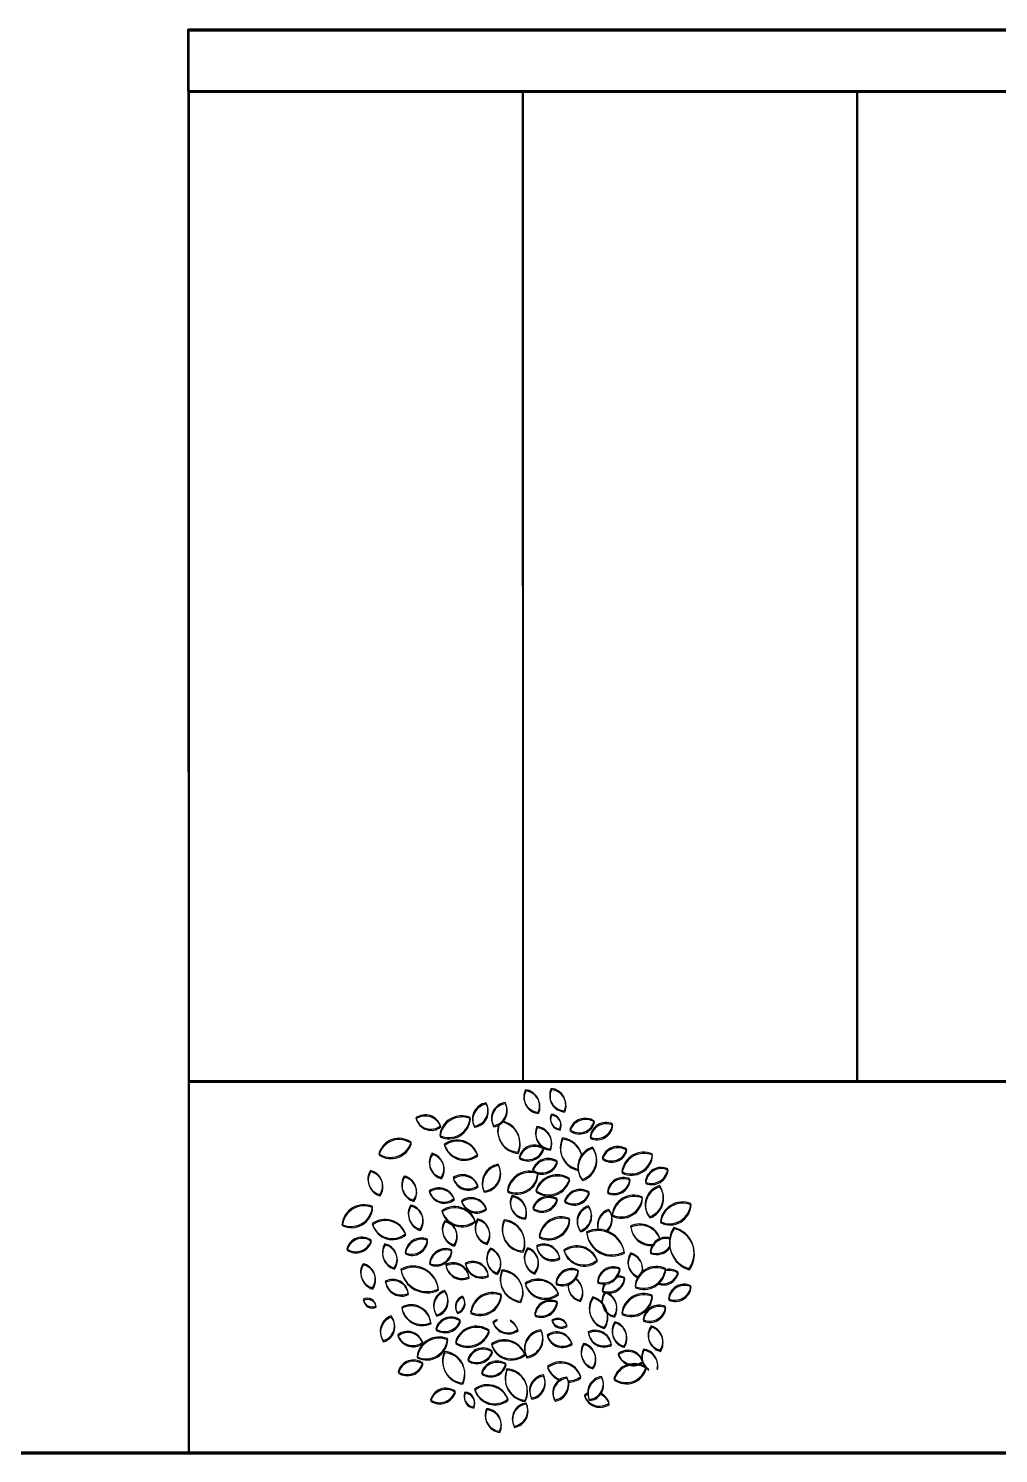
# Model space of a CAD drawing. Header units: inches. Extents: x -422522 to 22891, y -2973 to 414515.
# Drawn here: x 19282.3 to 19360.7, y 5316.7 to 5431.8 of the extents above; entities that cross this region are included whole.
import ezdxf

# ---------------------------------------------------------------- set-up
doc = ezdxf.new("R2010")
doc.units = ezdxf.units.IN
doc.header["$MEASUREMENT"] = 0
doc.layers.get('0').update_dxf_attribs({"lineweight": 40})
doc.layers.add('ARREDAMENTO', color=8, linetype='Continuous', lineweight=13)

msp = doc.modelspace()

# ---------------------------------------------------------------- linework, layer by layer
for p, q in [((19295.25487, 5431.77805), (19673.25486, 5431.84005)), ((19295.25569, 5426.77805), (19295.25487, 5431.77805)), ((19295.29517, 5426.68492), (19295.29517, 5431.68492)), ((19295.29517, 5431.68492), (19673.29517, 5431.68492)), ((19322.25569, 5426.78247), (19295.25569, 5426.77805)), ((19295.25569, 5426.77805), (19295.27373, 5316.77805)), ((19322.29517, 5426.68492), (19295.29517, 5426.68492)), ((19295.29517, 5426.68492), (19295.29517, 5316.68492)), ((19673.25568, 5426.84005), (19309.25569, 5426.78034)), ((19673.29517, 5426.68492), (19309.29517, 5426.68492)), ((19349.25569, 5426.7869), (19322.25569, 5426.78247)), ((19322.25569, 5426.78247), (19322.26881, 5346.78247)), ((19349.29517, 5426.68492), (19322.29517, 5426.68492)), ((19322.29517, 5426.68492), (19322.29517, 5346.68492)), ((19376.25569, 5426.79133), (19349.25569, 5426.7869)), ((19349.25569, 5426.7869), (19349.26881, 5346.7869)), ((19376.29517, 5426.68492), (19349.29517, 5426.68492)), ((19349.29517, 5426.68492), (19349.29517, 5346.68492)), ((19673.2688, 5346.84005), (19295.26881, 5346.77805)), ((19673.29517, 5346.68492), (19295.29517, 5346.68492)), ((18618.31278, 5316.67576), (20048.94424, 5316.91165)), ((18618.32262, 5316.68396), (20049.2801, 5316.6852)), ((19295.29517, 5316.68492), (19673.29517, 5316.68492))]:
    msp.add_line(p, q)
at = {"color": 5}
msp.add_line((18484.06238, 5316.68396), (20514.24969, 5316.68396), dxfattribs=at)
at = {"layer": 'ARREDAMENTO', "linetype": 'ByBlock', "lineweight": -3}
for points in [[(19322.49255, 5346.07478, 0.535384098), (19323.53226, 5344.25362, 0.500202541)], [(19322.51879, 5345.9772, 0.535384098), (19323.55821, 5344.15586, 0.500202541)], [(19324.57121, 5346.17426, 0.535384098), (19325.64835, 5344.37498, 0.500202541)], [(19324.59748, 5346.07633, 0.535384098), (19325.67432, 5344.27687, 0.500202541)], [(19318.35041, 5343.14128, 0.535384098), (19319.30146, 5345.01028, 0.500202541)], [(19318.37617, 5343.04437, 0.535384098), (19319.32753, 5344.91321, 0.500202541)], [(19320.86212, 5345.04106, 0.535384098), (19319.91106, 5343.17206, 0.500202541)], [(19320.88819, 5344.94374, 0.535384098), (19319.93683, 5343.0749, 0.500202541)], [(19313.64085, 5343.80561, 0.535384098), (19315.63584, 5343.15933, 0.500202541)], [(19313.66673, 5343.70948, 0.535384098), (19315.6616, 5343.06286, 0.500202541)], [(19315.56635, 5342.37679, 0.535384098), (19318.02244, 5343.8343, 0.500202541)], [(19315.59199, 5342.28034, 0.535384098), (19318.04832, 5343.73744, 0.500202541)], [(19324.59098, 5344.11189, 0.535384098), (19325.27804, 5342.90844, 0.500202541)], [(19324.61691, 5344.01396, 0.535384098), (19325.30377, 5342.8104, 0.500202541)], [(19326.07685, 5342.84464, 0.535384098), (19328.05241, 5343.54805, 0.500202541)], [(19326.10257, 5342.74646, 0.535384098), (19328.07824, 5343.44955, 0.500202541)], [(19323.42561, 5343.09254, 0.535384098), (19324.50275, 5341.29326, 0.500202541)], [(19323.45137, 5342.9948, 0.535384098), (19324.52821, 5341.19534, 0.500202541)], [(19329.53451, 5343.30068, 0.535384098), (19327.73108, 5342.23049, 0.500202541)], [(19329.5603, 5343.20194, 0.535384098), (19327.7567, 5342.13204, 0.500202541)], [(19313.25219, 5341.81824, 0.535384098), (19310.64943, 5340.8915, 0.500202541)], [(19313.27773, 5341.72217, 0.535384098), (19310.67483, 5340.79586, 0.500202541)], [(19315.93263, 5341.66663, 0.535384098), (19318.62222, 5340.85223, 0.500202541)], [(19315.95815, 5341.57011, 0.535384098), (19318.64761, 5340.75528, 0.500202541)], [(19323.94255, 5341.35935, 0.535384098), (19321.98196, 5340.61524, 0.500202541)], [(19323.96803, 5341.26152, 0.535384098), (19322.00731, 5340.51774, 0.500202541)], [(19327.91848, 5341.42901, 0.535384098), (19327.08195, 5338.82493, 0.500202541)], [(19327.94397, 5341.33053, 0.535384098), (19327.107, 5338.72659, 0.500202541)], [(19328.69332, 5340.56699, 0.535384098), (19330.66888, 5341.27041, 0.500202541)], [(19328.71866, 5340.46839, 0.535384098), (19330.69434, 5341.17148, 0.500202541)], [(19314.95961, 5340.94086, 0.535384098), (19315.69615, 5338.97741, 0.500202541)], [(19314.98501, 5340.84451, 0.535384098), (19315.72123, 5338.88093, 0.500202541)], [(19323.07398, 5339.59683, 0.535384098), (19325.04954, 5340.30025, 0.500202541)], [(19323.09916, 5339.49915, 0.535384098), (19325.07484, 5340.20224, 0.500202541)], [(19330.28519, 5339.43449, 0.535384098), (19332.74129, 5340.892, 0.500202541)], [(19330.31035, 5339.33563, 0.535384098), (19332.76668, 5340.79273, 0.500202541)], [(19310.72733, 5337.5896, 0.535384098), (19309.96247, 5339.5422, 0.500202541)], [(19310.75218, 5337.49394, 0.535384098), (19309.98764, 5339.44667, 0.500202541)], [(19313.46123, 5337.14229, 0.535384098), (19312.69637, 5339.09489, 0.500202541)], [(19316.6538, 5338.96893, 0.535384098), (19318.64878, 5338.32264, 0.500202541)], [(19316.67888, 5338.8723, 0.535384098), (19318.67375, 5338.22569, 0.500202541)], [(19319.14122, 5337.88528, 0.535384098), (19320.29502, 5340.04856, 0.500202541)], [(19319.16612, 5337.78824, 0.535384098), (19320.32028, 5339.95133, 0.500202541)], [(19321.04365, 5337.90313, 0.535384098), (19323.49974, 5339.36063, 0.500202541)], [(19321.06855, 5337.80577, 0.535384098), (19323.52488, 5339.26287, 0.500202541)], [(19323.32558, 5337.92787, 0.535384098), (19326.05294, 5338.89898, 0.500202541)], [(19323.35049, 5337.83015, 0.535384098), (19326.07801, 5338.80081, 0.500202541)], [(19333.98948, 5339.67451, 0.535384098), (19332.18605, 5338.60432, 0.500202541)], [(19334.01467, 5339.57504, 0.535384098), (19332.21107, 5338.50514, 0.500202541)], [(19313.48601, 5337.04618, 0.535384098), (19312.72147, 5338.99891, 0.500202541)], [(19314.72037, 5337.89031, 0.535384098), (19316.72743, 5337.28258, 0.500202541)], [(19314.74527, 5337.794, 0.535384098), (19316.75224, 5337.18594, 0.500202541)], [(19325.65814, 5337.09704, 0.535384098), (19327.6337, 5337.80046, 0.500202541)], [(19325.68291, 5336.99893, 0.535384098), (19327.65859, 5337.70203, 0.500202541)], [(19330.9333, 5338.85924, 0.535384098), (19329.12988, 5337.78905, 0.500202541)], [(19330.95836, 5338.76027, 0.535384098), (19329.15477, 5337.69037, 0.500202541)], [(19333.32545, 5338.32407, 0.535384098), (19332.51815, 5335.81101, 0.500202541)], [(19333.35042, 5338.22471, 0.535384098), (19332.54271, 5335.71177, 0.500202541)], [(19307.66826, 5335.18818, 0.535384098), (19310.12436, 5336.64568, 0.500202541)], [(19313.98285, 5334.80548, 0.535384098), (19313.21799, 5336.75807, 0.500202541)], [(19317.32474, 5337.09661, 0.535384098), (19319.33181, 5336.48888, 0.500202541)], [(19317.34951, 5336.99987, 0.535384098), (19319.35648, 5336.39181, 0.500202541)], [(19321.38706, 5337.51201, 0.535384098), (19322.4642, 5335.71273, 0.500202541)], [(19321.4119, 5337.41461, 0.535384098), (19322.48874, 5335.61515, 0.500202541)], [(19323.0892, 5336.50778, 0.535384098), (19325.0498, 5337.25189, 0.500202541)], [(19323.11388, 5336.4101, 0.535384098), (19325.0746, 5337.15388, 0.500202541)], [(19329.47849, 5335.95742, 0.535384098), (19331.93458, 5337.41493, 0.500202541)], [(19329.50307, 5335.85869, 0.535384098), (19331.9594, 5337.31579, 0.500202541)], [(19333.39758, 5335.41166, 0.535384098), (19335.85367, 5336.86917, 0.500202541)], [(19333.42207, 5335.31229, 0.535384098), (19335.87841, 5336.76939, 0.500202541)], [(19307.69272, 5335.09302, 0.535384098), (19310.14906, 5336.55012, 0.500202541)], [(19310.12154, 5335.25242, 0.535384098), (19312.81113, 5334.43802, 0.500202541)], [(19314.00724, 5334.70928, 0.535384098), (19313.24271, 5336.66201, 0.500202541)], [(19315.73636, 5336.29275, 0.535384098), (19318.42595, 5335.47836, 0.500202541)], [(19315.761, 5336.19627, 0.535384098), (19318.45046, 5335.38144, 0.500202541)], [(19319.36621, 5333.66534, 0.535384098), (19318.62967, 5335.62879, 0.500202541)], [(19320.78171, 5335.56834, 0.535384098), (19322.29214, 5333.04528, 0.500202541)], [(19323.60525, 5334.20406, 0.535384098), (19326.06135, 5335.66156, 0.500202541)], [(19323.62955, 5334.10629, 0.535384098), (19326.08588, 5335.56339, 0.500202541)], [(19327.57843, 5336.68586, 0.535384098), (19326.93535, 5334.68984, 0.500202541)], [(19327.60313, 5336.58743, 0.535384098), (19326.95973, 5334.59152, 0.500202541)], [(19310.14601, 5335.15686, 0.535384098), (19312.83547, 5334.34202, 0.500202541)], [(19316.73182, 5333.53986, 0.535384098), (19315.96696, 5335.49246, 0.500202541)], [(19316.75601, 5333.44322, 0.535384098), (19315.99147, 5335.39594, 0.500202541)], [(19319.39042, 5333.56826, 0.535384098), (19318.6542, 5335.53183, 0.500202541)], [(19320.80624, 5335.47103, 0.535384098), (19322.31625, 5332.94772, 0.500202541)], [(19327.43261, 5334.58605, 0.535384098), (19330.46237, 5332.97635, 0.500202541)], [(19327.45697, 5334.48765, 0.535384098), (19330.48647, 5332.87745, 0.500202541)], [(19335.71999, 5331.61734, 0.535384098), (19334.47196, 5334.9443, 0.500202541)], [(19335.74387, 5331.51758, 0.535384098), (19334.49638, 5334.84475, 0.500202541)], [(19310.03499, 5333.9065, 0.535384098), (19308.05943, 5333.20308, 0.500202541)], [(19310.05924, 5333.81095, 0.535384098), (19308.08356, 5333.10786, 0.500202541)], [(19311.89239, 5331.66852, 0.535384098), (19311.12754, 5333.62112, 0.500202541)], [(19311.91627, 5331.57267, 0.535384098), (19311.15174, 5333.5254, 0.500202541)], [(19312.77887, 5332.89985, 0.535384098), (19314.56662, 5333.99601, 0.500202541)], [(19312.80295, 5332.80385, 0.535384098), (19314.59089, 5333.89972, 0.500202541)], [(19319.6688, 5333.27095, 0.535384098), (19320.21399, 5331.246, 0.500202541)], [(19323.21834, 5331.27861, 0.535384098), (19322.67315, 5333.30356, 0.500202541)], [(19323.39982, 5333.48113, 0.535384098), (19325.25173, 5332.49722, 0.500202541)], [(19323.424, 5333.3834, 0.535384098), (19325.27575, 5332.39918, 0.500202541)], [(19325.5924, 5333.11707, 0.535384098), (19328.28199, 5332.30268, 0.500202541)], [(19325.61652, 5333.01897, 0.535384098), (19328.30598, 5332.20414, 0.500202541)], [(19314.74347, 5332.04267, 0.535384098), (19316.53122, 5333.13883, 0.500202541)], [(19314.76741, 5331.94635, 0.535384098), (19316.55535, 5333.04221, 0.500202541)], [(19319.48732, 5331.06843, 0.535384098), (19317.63541, 5332.05234, 0.500202541)], [(19319.5111, 5330.97133, 0.535384098), (19317.65936, 5331.95555, 0.500202541)], [(19319.69295, 5333.17382, 0.535384098), (19320.2378, 5331.14879, 0.500202541)], [(19323.24216, 5331.1809, 0.535384098), (19322.6973, 5333.20594, 0.500202541)], [(19310.1362, 5330.062, 0.535384098), (19309.37135, 5332.0146, 0.500202541)], [(19310.15982, 5329.96644, 0.535384098), (19309.39528, 5331.91917, 0.500202541)], [(19315.45453, 5329.96351, 0.535384098), (19312.42477, 5331.57321, 0.500202541)], [(19315.47813, 5329.86708, 0.535384098), (19312.44863, 5331.47727, 0.500202541)], [(19317.91281, 5330.94947, 0.535384098), (19316.0609, 5331.93338, 0.500202541)], [(19317.93658, 5330.85263, 0.535384098), (19316.08483, 5331.83684, 0.500202541)], [(19322.10543, 5328.98122, 0.535384098), (19320.595, 5331.50428, 0.500202541)], [(19322.12887, 5328.8837, 0.535384098), (19320.61885, 5331.40701, 0.500202541)], [(19326.76233, 5331.49868, 0.535384098), (19324.95891, 5330.42849, 0.500202541)], [(19326.78619, 5331.40039, 0.535384098), (19324.98259, 5330.3305, 0.500202541)], [(19330.10827, 5331.64971, 0.535384098), (19328.32051, 5330.55355, 0.500202541)], [(19330.13215, 5331.55087, 0.535384098), (19328.34421, 5330.45501, 0.500202541)], [(19333.80522, 5331.62385, 0.535384098), (19331.34913, 5330.16634, 0.500202541)], [(19333.8291, 5331.5244, 0.535384098), (19331.37277, 5330.0673, 0.500202541)], [(19313.02388, 5329.61284, 0.535384098), (19311.17197, 5330.59676, 0.500202541)], [(19313.04742, 5329.51681, 0.535384098), (19311.19568, 5330.50102, 0.500202541)], [(19315.30871, 5327.8637, 0.535384098), (19315.95179, 5329.85972, 0.500202541)], [(19322.46051, 5330.42977, 0.535384098), (19325.1501, 5329.61537, 0.500202541)], [(19322.48419, 5330.33218, 0.535384098), (19325.17365, 5329.51735, 0.500202541)], [(19335.86318, 5330.23344, 0.535384098), (19334.05976, 5329.16325, 0.500202541)], [(19335.88683, 5330.13366, 0.535384098), (19334.08323, 5329.06376, 0.500202541)], [(19310.41608, 5328.58895, 0.535384098), (19309.38391, 5329.13734, 0.500202541)], [(19310.43946, 5328.49335, 0.535384098), (19309.40737, 5329.04191, 0.500202541)], [(19314.8402, 5327.26155, 0.535384098), (19312.49542, 5328.50476, 0.500202541)], [(19315.33197, 5327.76729, 0.535384098), (19315.97538, 5329.76321, 0.500202541)], [(19316.99336, 5328.08242, 0.535384098), (19317.41509, 5329.3914, 0.500202541)], [(19317.01665, 5327.98573, 0.535384098), (19317.4386, 5329.29465, 0.500202541)], [(19318.0654, 5328.09091, 0.535384098), (19320.52149, 5329.54841, 0.500202541)], [(19318.08869, 5327.99405, 0.535384098), (19320.54503, 5329.45115, 0.500202541)], [(19325.04835, 5328.94769, 0.535384098), (19323.24493, 5327.8775, 0.500202541)], [(19325.07178, 5328.84969, 0.535384098), (19323.26819, 5327.77979, 0.500202541)], [(19327.94426, 5329.32624, 0.535384098), (19328.86526, 5326.87107, 0.500202541)], [(19327.96776, 5329.22776, 0.535384098), (19328.88835, 5326.77243, 0.500202541)], [(19328.90429, 5329.74408, 0.535384098), (19329.66915, 5327.79149, 0.500202541)], [(19328.92786, 5329.64544, 0.535384098), (19329.6924, 5327.69272, 0.500202541)], [(19330.28094, 5328.01236, 0.535384098), (19332.73703, 5329.46986, 0.500202541)], [(19330.30422, 5327.91349, 0.535384098), (19332.76056, 5329.37059, 0.500202541)], [(19333.81827, 5328.53779, 0.535384098), (19332.01485, 5327.46759, 0.500202541)], [(19311.00309, 5325.79828, 0.535384098), (19311.64618, 5327.7943, 0.500202541)], [(19311.02601, 5325.70257, 0.535384098), (19311.66942, 5327.69849, 0.500202541)], [(19314.86336, 5327.16522, 0.535384098), (19312.51879, 5328.40881, 0.500202541)], [(19317.229, 5327.45252, 0.535384098), (19315.25344, 5326.7491, 0.500202541)], [(19317.25219, 5327.35579, 0.535384098), (19315.27651, 5326.6527, 0.500202541)], [(19325.84749, 5327.04365, 0.535384098), (19324.61691, 5327.44231, 0.500202541)], [(19325.87062, 5326.94551, 0.535384098), (19324.6401, 5327.34437, 0.500202541)], [(19333.84164, 5328.43834, 0.535384098), (19332.03805, 5327.36844, 0.500202541)], [(19314.17812, 5325.64833, 0.535384098), (19312.17106, 5326.25606, 0.500202541)], [(19314.20102, 5325.55211, 0.535384098), (19312.19405, 5326.16017, 0.500202541)], [(19319.56156, 5326.62169, 0.535384098), (19316.8342, 5325.65058, 0.500202541)], [(19319.58462, 5326.52458, 0.535384098), (19316.85709, 5325.55392, 0.500202541)], [(19323.74592, 5326.66428, 0.535384098), (19322.59211, 5324.501, 0.500202541)], [(19323.76898, 5326.56649, 0.535384098), (19322.61482, 5324.40339, 0.500202541)], [(19326.23334, 5325.58063, 0.535384098), (19324.23836, 5326.22692, 0.500202541)], [(19326.25623, 5325.48243, 0.535384098), (19324.26135, 5326.12904, 0.500202541)], [(19327.56734, 5326.50663, 0.535384098), (19329.42008, 5325.52429, 0.500202541)], [(19327.59037, 5326.40821, 0.535384098), (19329.44296, 5325.42557, 0.500202541)], [(19329.72734, 5327.32397, 0.535384098), (19330.46388, 5325.36052, 0.500202541)], [(19329.75051, 5327.2252, 0.535384098), (19330.48673, 5325.26162, 0.500202541)], [(19332.64696, 5326.98767, 0.535384098), (19333.3835, 5325.02421, 0.500202541)], [(19332.67007, 5326.88841, 0.535384098), (19333.40629, 5324.92484, 0.500202541)], [(19313.7345, 5324.49884, 0.535384098), (19316.19059, 5325.95635, 0.500202541)], [(19313.7572, 5324.40269, 0.535384098), (19316.21354, 5325.85979, 0.500202541)], [(19319.81316, 5324.95273, 0.535384098), (19317.8376, 5324.24931, 0.500202541)], [(19319.74475, 5325.52662, 0.535384098), (19322.43434, 5324.71223, 0.500202541)], [(19319.76763, 5325.42949, 0.535384098), (19322.45708, 5324.61465, 0.500202541)], [(19327.92753, 5323.6087, 0.535384098), (19327.19099, 5325.57215, 0.500202541)], [(19327.95009, 5323.51022, 0.535384098), (19327.21387, 5325.47379, 0.500202541)], [(19314.19382, 5323.98257, 0.535384098), (19312.21826, 5323.27915, 0.500202541)], [(19314.21644, 5323.88634, 0.535384098), (19312.24076, 5323.18324, 0.500202541)], [(19317.39929, 5322.36996, 0.535384098), (19315.94476, 5324.91771, 0.500202541)], [(19317.42165, 5322.27321, 0.535384098), (19315.96754, 5324.8212, 0.500202541)], [(19319.83594, 5324.85558, 0.535384098), (19317.86026, 5324.15248, 0.500202541)], [(19318.94458, 5323.19021, 0.535384098), (19320.90518, 5323.93432, 0.500202541)], [(19331.98069, 5324.12033, 0.535384098), (19329.97362, 5324.72806, 0.500202541)], [(19332.00333, 5324.02119, 0.535384098), (19329.99637, 5324.62925, 0.500202541)], [(19318.96708, 5323.0932, 0.535384098), (19320.9278, 5323.83699, 0.500202541)], [(19322.45398, 5320.97143, 0.535384098), (19320.99722, 5323.52309, 0.500202541)], [(19322.4761, 5320.87385, 0.535384098), (19321.01977, 5323.42574, 0.500202541)], [(19323.93955, 5323.02275, 0.535384098), (19322.9885, 5321.15376, 0.500202541)], [(19323.96202, 5322.92493, 0.535384098), (19323.01066, 5321.05609, 0.500202541)], [(19327.65008, 5321.0491, 0.535384098), (19328.63696, 5322.89942, 0.500202541)], [(19329.63495, 5322.73132, 0.535384098), (19332.23771, 5323.65806, 0.500202541)], [(19329.65737, 5322.63256, 0.535384098), (19332.26028, 5323.55887, 0.500202541)], [(19316.81029, 5321.70492, 0.535384098), (19314.83473, 5321.00151, 0.500202541)], [(19316.83254, 5321.60827, 0.535384098), (19314.85686, 5320.90517, 0.500202541)], [(19318.3871, 5321.89785, 0.535384098), (19321.07669, 5321.08345, 0.500202541)], [(19318.40938, 5321.80093, 0.535384098), (19321.09883, 5320.9861, 0.500202541)], [(19325.84554, 5322.85399, 0.535384098), (19324.85866, 5321.00366, 0.500202541)], [(19325.86798, 5322.75585, 0.535384098), (19324.88079, 5320.90568, 0.500202541)], [(19327.67222, 5320.95066, 0.535384098), (19328.6594, 5322.80083, 0.500202541)], [(19318.29615, 5320.43767, 0.535384098), (19317.6091, 5321.64112, 0.500202541)], [(19318.31819, 5320.34077, 0.535384098), (19317.63133, 5321.54433, 0.500202541)], [(19322.54591, 5320.75283, 0.535384098), (19321.59486, 5318.88384, 0.500202541)], [(19322.568, 5320.65524, 0.535384098), (19321.61665, 5318.7864, 0.500202541)], [(19320.39459, 5318.47478, 0.535384098), (19319.35488, 5320.29594, 0.500202541)], [(19320.41631, 5318.37753, 0.535384098), (19319.3769, 5320.19887, 0.500202541)]]:
    msp.add_lwpolyline(points, format="xyb", close=True, dxfattribs=at)
for points in [[(19320.32876, 5343.32099, 0.485782749), (19321.88992, 5341.02647, 0.4681295), (19320.62092, 5343.54467, 0.535384098)], [(19320.35456, 5343.22376, 0.485782749), (19321.91534, 5340.92898, 0.4681295), (19320.64675, 5343.44738, 0.535384098)], [(19325.48785, 5342.1796, 0.497857068), (19326.73538, 5339.65853, 0.500202541)], [(19325.51346, 5342.08152, 0.497857068), (19326.76057, 5339.56024, 0.500202541)], [(19327.03693, 5340.81243, 0.308609921), (19325.48785, 5342.1796, 0.535384098)], [(19327.06231, 5340.7141, 0.308609921), (19325.51346, 5342.08152, 0.535384098)], [(19329.23293, 5336.40141, 0.427879431), (19328.38267, 5334.78921, 0.500202541)], [(19329.25759, 5336.30271, 0.427879431), (19328.40707, 5334.69066, 0.500202541)], [(19329.04365, 5334.67226, 0.379729019), (19329.23293, 5336.40141, 0.535384098)], [(19329.06803, 5334.57359, 0.379729019), (19329.25759, 5336.30271, 0.535384098)], [(19333.35751, 5334.04676, 0.44906658), (19330.98428, 5335.0615, 0.535384098)], [(19330.98428, 5335.0615, 0.411153934), (19332.78493, 5333.57399, 0.500202541)], [(19333.38178, 5333.94739, 0.44906658), (19331.00872, 5334.96252, 0.535384098)], [(19331.00872, 5334.96252, 0.411153934), (19332.80912, 5333.47471, 0.500202541)], [(19334.15083, 5334.10238, 0.473768273), (19332.57958, 5332.94762, 0.350042245), (19334.14974, 5333.40146, 0.535384098)], [(19334.17511, 5334.00288, 0.473768273), (19332.60367, 5332.84837, 0.350042245), (19334.1739, 5333.30196, 0.535384098)], [(19330.99475, 5332.88104, 0.493715136), (19331.60016, 5330.97433, 0.500202541)], [(19331.01883, 5332.78205, 0.493715136), (19331.62393, 5330.87525, 0.500202541)], [(19331.93154, 5331.36721, 0.391787331), (19330.99475, 5332.88104, 0.535384098)], [(19331.95538, 5331.26807, 0.391787331), (19331.01883, 5332.78205, 0.535384098)], [(19330.50356, 5330.89761, 0.128884289), (19329.87629, 5331.01902, 0.500202541)], [(19333.19408, 5330.46204, 0.439965), (19334.82771, 5331.34648, 0.209360725), (19333.79211, 5331.52723, 0.535384098)], [(19333.21777, 5330.3627, 0.439965), (19334.85154, 5331.24687, 0.209360725), (19333.81597, 5331.42779, 0.535384098)], [(19325.93501, 5330.41837, 0.382111494), (19326.92017, 5329.0571, 0.410996986), (19326.5079, 5330.85328, 0.535384098)], [(19325.95868, 5330.32021, 0.382111494), (19326.94363, 5328.95878, 0.410996986), (19326.53164, 5330.75503, 0.535384098)], [(19328.91353, 5330.46586, 0.136045043), (19328.70014, 5329.82742, 0.500202541), (19330.50356, 5330.89761, 0.535384098)], [(19328.93721, 5330.36722, 0.136045043), (19328.72372, 5329.72881, 0.500202541), (19330.52732, 5330.79871, 0.535384098)], [(19330.52732, 5330.79871, 0.128884289), (19329.90006, 5330.92022, 0.500202541)], [(19320.19947, 5327.49586, 0.076844904), (19319.86841, 5327.29934, 0.500202541), (19321.87547, 5326.69161, 0.535384098)], [(19320.22267, 5327.39864, 0.076844904), (19319.89157, 5327.20218, 0.500202541), (19321.89854, 5326.59412, 0.535384098)], [(19321.87547, 5326.69161, 0.202477847), (19321.24908, 5327.44559, 0.500202541)], [(19321.89854, 5326.59412, 0.202477847), (19321.27227, 5327.34821, 0.500202541)], [(19326.95451, 5322.88293, 0.535384098), (19324.26492, 5323.69733, 0.217068745), (19325.28546, 5322.6588, 0.535384098)], [(19332.0275, 5325.11216, 0.373165246), (19332.43586, 5323.51271, 0.500202541)], [(19332.05031, 5325.013, 0.373165246), (19332.4584, 5323.41349, 0.500202541)], [(19333.14684, 5323.54067, 0.439069733), (19332.0275, 5325.11216, 0.535384098)], [(19333.16939, 5323.44133, 0.439069733), (19332.05031, 5325.013, 0.535384098)], [(19326.97695, 5322.78461, 0.535384098), (19324.28749, 5323.59945, 0.217068745), (19325.30786, 5322.56076, 0.535384098)], [(19325.94617, 5322.54239, 0.155176715), (19326.95451, 5322.88293, 0.535384098)], [(19325.96855, 5322.44423, 0.155176715), (19326.97695, 5322.78461, 0.535384098)], [(19327.52746, 5321.55636, 0.064211934), (19327.2513, 5321.39023, 0.500202541), (19329.24629, 5320.74395, 0.535384098)], [(19327.54969, 5321.45795, 0.064211934), (19327.2735, 5321.29186, 0.500202541), (19329.26838, 5320.64525, 0.535384098)], [(19329.24629, 5320.74395, 0.224005363), (19328.5414, 5321.55555, 0.500202541)], [(19329.26838, 5320.64525, 0.224005363), (19328.56363, 5321.45697, 0.500202541)]]:
    msp.add_lwpolyline(points, format="xyb", dxfattribs=at)

doc.saveas('drawing.dxf')
